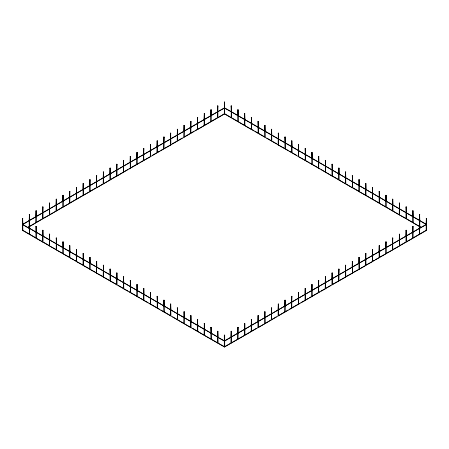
<?xml version="1.0" encoding="UTF-8"?>
<svg xmlns="http://www.w3.org/2000/svg" width="449" height="449" viewBox="0 0 449 449"><rect width="100%" height="100%" fill="white"/><g stroke="black" fill="none" stroke-linecap="round" stroke-linejoin="round"><path stroke-width="0.67" d="M426.146 224.5L426.348 218.556L426.55 230.326L224.5 346.982L22.45 230.326L22.652 218.556L22.854 224.5M29.179 220.959L29.381 214.673L29.583 228.726M35.909 217.075L36.111 210.789L36.111 222.44M42.633 213.191L42.835 206.905L42.835 218.792L42.835 206.905M49.362 209.307L49.564 203.021L49.766 214.79L62.226 207.365M56.091 205.418L56.293 199.132L56.293 210.789M62.821 201.534L63.023 195.248L63.023 207.135L63.023 195.248M69.55 197.65L69.752 191.364L69.752 203.021L75.685 199.592M76.274 193.766L76.476 187.48L76.476 199.132M83.003 189.882L83.205 183.596L83.205 195.483L83.205 183.596M89.733 185.998L89.935 179.712L89.935 191.364L95.867 187.94M96.462 182.114L96.664 175.828L96.664 187.48M103.191 178.231L103.393 171.945L103.393 183.596M109.915 174.341L110.117 168.055L110.117 179.712L116.055 176.289M116.645 170.457L116.847 164.171L116.847 175.828M123.374 166.573L123.576 160.287L123.576 171.945M130.103 162.69L130.305 156.404L130.305 168.055L136.238 164.631M136.833 158.806L137.035 152.52L137.035 164.171M143.557 154.922L143.759 148.636L143.759 160.287M150.286 151.038L150.488 144.752L150.488 156.404M157.015 147.154L157.217 140.868L157.217 152.52M163.745 143.27L163.947 136.979L163.947 148.636M170.474 139.381L170.676 133.095L170.878 144.87L160.776 150.466M177.198 135.497L177.4 129.211L177.4 140.868M183.927 131.613L184.129 125.327L184.129 136.984M190.657 127.729L190.859 121.443L190.859 133.095M197.386 123.845L197.588 117.559L197.588 129.211M204.115 119.962L204.317 113.676L204.317 125.327M210.839 116.078L211.041 109.792L211.041 121.443M217.569 112.194L217.771 105.908L217.771 117.559M421.398 227.587L224.298 113.793L224.5 102.018L224.702 113.793L27.602 227.587M22.854 218.674L22.45 218.674M29.583 214.79L29.179 214.79M36.313 210.907L35.909 210.907M43.037 207.017L42.633 207.017M49.766 203.133L49.362 203.133M56.495 199.249L56.091 199.249M63.225 195.366L62.821 195.366M69.954 191.482L69.55 191.482M76.678 187.598L76.274 187.598M83.407 183.714L83.003 183.714M90.137 179.83L89.733 179.83M96.866 175.941L96.462 175.941M103.596 172.057L103.191 172.057M110.319 168.173L109.915 168.173M117.049 164.289L116.645 164.289M123.778 160.405L123.374 160.405M130.507 156.521L130.103 156.521M137.237 152.638L136.833 152.638M143.961 148.754L143.557 148.754M150.69 144.864L150.286 144.864M157.419 140.98L157.015 140.98M164.149 137.097L163.745 137.097M170.878 133.213L170.474 133.213M177.602 129.329L177.198 129.329M184.331 125.445L183.927 125.445M191.061 121.561L190.657 121.561M197.79 117.677L197.386 117.677M204.519 113.793L204.115 113.793M211.243 109.904L210.839 109.904M217.973 106.02L217.569 106.02M224.702 102.136L224.298 102.136M29.179 222.558L29.583 222.558L29.179 222.558L29.381 234.097L23.449 230.668M231.229 117.559L231.229 105.908L231.431 111.846L237.959 115.618L231.431 111.846M231.431 106.02L231.027 106.02M22.45 230.326L22.854 230.326L22.652 218.556M27.4 227.469L29.381 226.56M42.043 219.017L29.583 226.442M43.43 218.214L49.564 214.903L49.564 203.021M63.612 206.562L69.752 203.251L69.752 191.364M82.408 195.708L76.274 199.249L76.476 187.48M83.8 194.905L89.935 191.6L89.935 179.712M127.729 169.542L116.847 176.059L116.847 164.171M128.914 168.858L130.305 168.291L130.305 156.404M139.403 162.802L136.833 164.289L137.035 152.52M140.593 162.117L150.488 156.639L150.488 144.752M152.267 155.376L156.42 152.98M159.591 151.15L157.015 152.638L157.217 140.868M172.455 143.725L176.609 141.323M182.148 138.124L177.198 140.98L177.4 129.211M193.828 131.383L183.927 137.097L184.129 125.327M195.012 130.698L196.791 129.671M216.979 118.02L197.588 129.447L197.588 117.559M30.173 234.552L36.111 237.981L36.111 226.324L36.313 232.61M237.959 121.443L237.959 109.792L238.161 115.735L244.683 119.501L238.161 115.735M36.313 226.442L35.909 226.442M238.161 109.904L237.757 109.904M29.583 234.21L29.381 214.673M42.835 230.208L42.835 242.095L42.835 230.208L43.037 236.494M244.683 125.327L244.683 113.676L244.885 119.619L251.412 123.385L244.885 119.619M43.037 230.326L42.633 230.326M244.885 113.793L244.481 113.793M238.161 121.561L237.959 109.792M43.632 242.325L49.564 245.749L49.564 234.097L49.766 240.383M251.412 129.211L251.412 117.559L251.614 123.503L258.141 127.269L251.614 123.503M49.766 234.21L49.362 234.21M251.614 117.677L251.21 117.677M244.885 125.445L244.683 113.676M49.564 234.097L49.564 245.979L56.293 249.633L56.293 237.981L56.495 244.267M258.141 133.095L258.141 121.443L258.343 127.387L264.871 131.153L258.343 127.387M56.495 238.093L56.091 238.093M258.343 121.561L257.939 121.561M69.954 252.035L69.752 245.749L69.752 257.4L62.821 253.634L63.023 241.865L63.225 248.151M264.871 136.984L264.871 125.327L265.073 131.271L271.6 135.037L265.073 131.271M63.225 241.983L62.821 241.983M265.073 125.445L264.669 125.445M258.343 133.213L258.141 121.443M271.6 140.868L271.6 129.211L271.802 135.155L278.324 138.926L271.802 135.155M69.954 245.867L69.55 245.867M271.802 129.329L271.398 129.329M63.225 253.634L63.023 241.865M74.697 260.257L76.476 261.284L76.476 249.633L76.678 255.919M288.224 150.466L278.122 144.87L278.324 133.095L278.526 139.038L285.053 142.81L278.526 139.038M76.678 249.751L76.274 249.751M278.526 133.213L278.122 133.213M90.137 263.686L89.935 257.4L89.935 269.058L83.003 265.286L83.205 253.517L83.407 259.803M285.053 148.636L285.053 136.979L285.255 142.922L291.783 146.694L285.255 142.922M83.407 253.634L83.003 253.634M285.255 137.097L284.851 137.097M278.526 144.87L278.324 133.095M291.783 152.52L291.783 140.868L291.985 146.812L298.512 150.578L291.985 146.812M90.137 257.518L89.733 257.518M291.985 140.98L291.581 140.98M83.407 265.286L83.205 253.517M285.255 148.754L285.053 136.979M89.935 257.4L89.935 269.288L96.664 272.941L96.664 261.284L96.866 267.57M298.512 156.404L298.512 144.752L298.714 150.696L305.241 154.462L298.714 150.696M96.866 261.402L96.462 261.402M298.714 144.864L298.31 144.864M116.252 284.251L103.191 276.943L103.393 265.168L103.596 271.46M305.241 160.287L305.241 148.636L305.443 154.579L311.965 158.345L305.443 154.579M103.596 265.286L103.191 265.286M305.443 148.754L305.039 148.754M110.117 280.709L110.117 269.058L110.319 275.344M311.965 164.171L311.965 152.52L312.167 158.463L318.695 162.229L312.167 158.463M110.319 269.17L109.915 269.17M312.167 152.638L311.763 152.638M103.596 276.943L103.393 265.168M305.443 160.405L305.241 148.636M116.847 272.941L116.847 284.829L116.847 272.941L117.049 279.227M312.762 164.631L318.695 168.055L318.695 156.404L318.897 162.347L325.424 166.113L318.897 162.347M117.049 273.059L116.645 273.059M318.897 156.521L318.493 156.521M110.319 280.827L110.117 269.058M127.931 290.991L123.374 288.595L123.576 276.825L123.778 283.111M325.424 171.945L325.424 160.287L325.626 166.231L332.153 170.003L325.626 166.231M123.778 276.943L123.374 276.943M325.626 160.405L325.222 160.405M130.305 292.361L130.305 280.709L130.507 286.995M332.153 175.828L332.153 164.171L332.355 170.115L338.883 173.886L332.355 170.115M130.507 280.827L130.103 280.827M332.355 164.289L331.951 164.289M123.778 288.595L123.576 276.825M325.626 172.057L325.424 160.287M139.605 297.732L136.833 296.362L137.035 284.593L137.237 290.879M332.945 176.289L338.883 179.712L338.883 168.055L339.085 173.999L345.607 177.77L339.085 173.999M137.237 284.711L136.833 284.711M339.085 168.173L338.681 168.173M130.507 292.479L130.305 280.709M148.114 302.648L143.557 300.246L143.759 288.477L143.961 294.763M345.607 183.596L345.607 171.945L345.809 177.888L352.336 181.654L345.809 177.888M143.961 288.595L143.557 288.595M345.809 172.057L345.404 172.057M137.237 296.362L137.035 284.593M150.488 304.018L150.488 292.361L150.69 298.647M352.336 187.48L352.336 175.828L352.538 181.772L359.065 185.538L352.538 181.772M150.69 292.479L150.286 292.479M352.538 175.941L352.134 175.941M143.961 300.246L143.759 288.477M345.809 183.714L345.607 171.945M157.217 307.902L157.217 296.245L157.419 302.536M353.133 187.94L359.065 191.364L359.065 179.712L359.267 185.656L365.795 189.422L359.267 185.656M157.419 296.362L157.015 296.362M359.267 179.83L358.863 179.83M150.69 304.136L150.488 292.361M163.947 311.786L163.947 300.134L164.149 306.42M365.795 183.596L365.997 195.366L365.593 195.366L365.795 183.596L365.997 189.54L372.524 193.306L365.997 189.54M164.149 300.246L163.745 300.246M365.997 183.714L365.593 183.714M157.419 308.02L157.217 296.245M170.676 315.669L170.676 304.018L170.878 310.304M372.524 199.132L372.524 187.48L372.726 193.424L379.248 197.19L372.726 193.424M170.878 304.13L170.474 304.13M372.726 187.598L372.322 187.598M164.149 311.903L163.947 300.134M177.4 319.553L177.4 307.902L177.602 314.188M373.315 199.592L379.248 203.021L379.248 191.364L379.45 197.307L385.977 201.079L379.45 197.307M177.602 308.02L177.198 308.02M379.45 191.482L379.046 191.482M172.657 316.814L183.927 323.555L184.129 311.786L184.331 318.072M385.977 195.248L386.179 207.017L385.775 207.017L385.977 195.248L386.179 201.191L392.707 204.963L386.179 201.191M184.331 311.903L183.927 311.903M386.179 195.366L385.775 195.366M177.602 319.671L177.4 307.902M190.859 327.321L190.859 315.669L191.061 321.955M392.707 210.789L392.707 199.132L392.909 205.075L399.436 208.847L392.909 205.075M191.061 315.787L190.657 315.787M392.909 199.249L392.505 199.249M197.588 331.21L197.588 319.553L197.79 326.524M386.774 207.365L399.234 214.79L399.436 203.021L399.638 208.965L406.165 212.731L399.638 208.965M197.79 319.671L197.386 319.671M399.638 203.133L399.234 203.133M392.909 210.907L392.707 199.132M192.84 328.466L204.115 335.207L204.317 323.437L204.519 329.723M406.165 206.905L406.367 218.674L405.963 218.674L406.165 206.905L406.367 212.848L412.889 216.614L406.367 212.848M204.519 323.555L204.115 323.555M406.367 207.017L405.963 207.017M197.79 331.323L197.588 319.553M211.041 338.978L211.041 327.321L211.243 333.607M412.889 222.44L412.889 210.789L413.091 216.732L419.619 220.498L413.091 216.732M211.243 327.439L210.839 327.439M413.091 210.907L412.687 210.907M217.771 342.862L217.771 331.21L217.973 337.496M419.417 228.384L412.889 232.15L419.417 228.384L419.619 214.673L419.821 220.616L426.348 224.382L419.619 228.266L426.348 224.618L419.821 220.616M217.973 331.323L217.569 331.323M419.821 214.79L419.417 214.79M211.243 339.096L211.041 327.321M413.091 222.558L412.889 210.789M244.481 329.381L237.959 333.152L244.481 329.381L244.683 323.437L244.683 335.324L224.298 346.864L224.298 335.207L224.702 335.207L224.702 346.864L204.317 335.324L204.317 323.437M231.027 337.154L224.702 341.038L217.771 337.266L224.298 341.038L231.027 337.154L231.229 331.21L231.229 342.862M237.757 333.265L231.229 337.036L237.757 333.265L237.959 327.321L237.959 338.978M251.21 325.497L244.683 329.269L251.21 325.497L251.412 319.553L251.412 331.21M257.939 321.613L251.412 325.379L257.939 321.613L258.141 315.669L258.141 327.321M264.669 317.729L258.141 321.495L264.669 317.729L264.871 311.786L265.073 323.555L276.343 316.814M271.398 313.845L264.871 317.611L271.398 313.845L271.6 307.902L271.6 319.553M278.122 309.962L271.6 313.728L278.122 309.962L278.324 304.018L278.324 315.669M284.851 306.078L278.324 309.844L284.851 306.078L285.053 300.134L285.053 311.786M291.581 302.188L285.053 305.96L291.581 302.188L291.783 296.245L291.783 307.902M298.31 298.304L291.783 302.076L298.31 298.304L298.512 292.361L298.512 304.018M305.039 294.421L298.512 298.192L305.039 294.421L305.241 288.477L305.443 300.246L300.886 302.648M311.763 290.537L305.241 294.303L311.763 290.537L311.965 284.593L312.167 296.362L309.395 297.732M318.493 286.653L311.965 290.419L318.493 286.653L318.695 280.709L318.695 292.361M325.222 282.769L318.695 286.535L325.222 282.769L325.424 276.825L325.626 288.595L321.069 290.991M331.951 278.885L325.424 282.651L331.951 278.885L332.153 272.941L332.355 284.711L331.951 284.711L332.153 272.941M338.681 275.001L332.153 278.767L338.681 275.001L338.883 269.058L338.883 280.709M345.404 271.112L338.883 274.883L345.404 271.112L345.607 265.168L345.809 276.943L332.748 284.251M352.134 267.228L345.607 271L352.134 267.228L352.336 261.284L352.336 272.941L359.065 269.288L359.065 257.4L358.863 263.344L352.336 267.116L358.863 263.344M365.593 259.46L359.065 263.226L365.593 259.46L365.795 253.517L365.997 265.286L359.267 269.17L359.065 257.4M372.322 255.576L365.795 259.342L372.322 255.576L372.524 249.633L372.524 261.284L374.303 260.257M379.046 251.693L372.524 255.459L379.046 251.693L379.248 245.749L379.248 257.4L386.179 253.634L385.977 241.865L385.775 247.809L379.248 251.575L385.775 247.809M392.505 243.925L385.977 247.691L392.505 243.925L392.707 237.981L392.707 249.633L399.436 245.979L399.436 234.097L399.234 240.035L392.707 243.807L399.234 240.035M405.963 236.152L399.436 239.923L405.963 236.152L406.165 230.208L406.367 241.983L405.963 241.983L406.165 230.208M412.687 232.268L406.165 236.039L412.687 232.268L412.889 226.324L412.889 237.981L418.827 234.552M224.702 335.207L224.298 335.207M231.431 331.323L231.027 331.323M238.161 327.439L237.757 327.439M256.16 328.466L244.885 335.207L244.885 323.555L244.481 323.555M251.614 319.671L251.21 319.671M258.343 315.787L257.939 315.787M265.073 311.903L264.669 311.903M271.802 308.02L271.398 308.02M278.526 304.13L278.122 304.13M285.255 300.246L284.851 300.246M291.985 296.362L291.581 296.362M298.714 292.479L298.31 292.479M305.443 288.595L305.039 288.595M312.167 284.711L311.763 284.711M318.897 280.827L318.493 280.827M325.626 276.943L325.222 276.943M332.355 273.059L331.951 273.059M339.085 269.17L338.681 269.17M345.809 265.286L345.404 265.286M352.538 261.402L352.134 261.402M359.267 257.518L358.863 257.518M365.997 253.634L365.593 253.634M372.726 249.751L372.322 249.751M379.45 245.867L379.046 245.867M386.179 241.983L385.775 241.983M392.909 238.093L392.505 238.093M405.368 242.325L399.436 245.749L399.638 234.21L399.234 234.21M406.367 230.326L405.963 230.326M413.091 226.442L412.687 226.442M419.821 222.558L419.417 222.558L419.821 222.558L419.619 234.097L425.551 230.668M426.55 218.674L426.146 218.674M419.417 226.442L406.957 219.017M217.973 342.98L217.771 331.21M419.619 226.56L421.6 227.469M288.022 310.074L278.122 315.787L278.324 304.018M289.207 309.389L299.696 303.333M305.831 299.792L308.205 298.417M312.56 295.902L319.884 291.676M326.019 288.135L330.761 285.396M346.201 276.483L352.336 273.172L352.336 261.284M366.39 264.826L372.524 261.52L372.524 249.633M375.487 259.573L379.248 257.636L379.248 245.749M386.572 253.174L392.707 249.869L392.707 237.981M406.755 241.523L412.889 238.211L412.889 226.324M232.021 118.02L251.412 129.447L251.412 117.559M252.209 129.671L253.988 130.698M255.172 131.383L265.073 137.097L264.871 125.327M266.852 138.124L271.802 140.98L271.6 129.211M272.391 141.323L276.545 143.725M289.409 151.15L291.985 152.638L291.783 140.868M292.58 152.98L296.733 155.376M308.407 162.117L298.512 156.639L298.512 144.752M309.597 162.802L312.167 164.289L311.965 152.52M320.086 168.858L318.695 168.291L318.695 156.404M321.271 169.542L332.153 176.059L332.153 164.171M365.2 194.905L359.065 191.6L359.065 179.712M366.592 195.708L372.726 199.249L372.524 187.48M385.388 206.562L379.248 203.251L379.248 191.364M405.57 218.214L399.436 214.903L399.436 203.021M426.55 230.326L426.146 230.326L426.348 218.556M419.417 234.21L419.619 214.673M210.839 121.561L211.041 109.792M204.115 125.445L204.317 113.676M190.657 133.213L190.859 121.443M385.775 253.634L385.977 241.865M170.474 144.87L170.676 133.095M163.745 148.754L163.947 136.979M365.593 265.286L365.795 253.517M143.557 160.405L143.759 148.636M345.404 276.943L345.607 265.168M338.681 280.827L338.883 269.058M123.374 172.057L123.576 160.287M325.222 288.595L325.424 276.825M318.493 292.479L318.695 280.709M311.763 296.362L311.965 284.593M103.191 183.714L103.393 171.945M305.039 300.246L305.241 288.477M298.31 304.136L298.512 292.361M291.581 308.02L291.783 296.245M284.851 311.903L285.053 300.134M271.398 319.671L271.6 307.902M56.091 210.907L56.293 199.132M251.21 331.323L251.412 319.553M35.909 222.558L36.111 210.789M237.757 339.096L237.959 327.321M231.027 342.98L231.229 331.21M42.245 241.523L36.111 238.211L36.111 226.324M62.428 253.174L56.293 249.869L56.293 237.981M73.513 259.573L69.752 257.636L69.752 245.749M82.61 264.826L76.476 261.52L76.476 249.633M102.799 276.483L96.664 273.172L96.664 261.284M118.239 285.396L122.981 288.135M129.116 291.676L136.44 295.902M140.795 298.417L143.169 299.792M149.304 303.333L159.793 309.389M160.978 310.074L170.878 315.787L170.676 304.018M352.336 175.828L352.336 187.716L338.883 179.942L338.883 168.055M264.871 311.786L264.871 323.673L258.141 327.557L258.141 315.669M231.229 105.908L231.431 117.677L224.5 113.676L217.771 117.79L217.771 105.908M224.5 102.018L224.5 113.906M224.5 335.094L224.5 346.982M190.859 315.669L190.859 327.557L184.129 323.673L184.129 311.786M110.117 168.055L110.117 179.942L96.664 187.716L96.664 175.828M29.179 220.616L22.652 224.382L29.179 228.384L22.652 224.618L29.179 220.616M35.909 216.732L29.381 220.498L35.909 216.732M42.633 212.848L36.111 216.614L42.633 212.848M49.362 208.965L42.835 212.731L49.362 208.965M56.091 205.075L49.564 208.847L56.091 205.075M62.821 201.191L56.293 204.963L62.821 201.191M69.55 197.307L63.023 201.079L69.55 197.307M76.274 193.424L69.752 197.19L76.274 193.424M83.003 189.54L76.476 193.306L83.003 189.54M89.733 185.656L83.205 189.422L89.733 185.656M96.462 181.772L89.935 185.538L96.462 181.772M103.191 177.888L96.664 181.654L103.191 177.888M109.915 173.999L103.393 177.77L109.915 173.999M116.645 170.115L110.117 173.886L116.645 170.115M123.374 166.231L116.847 170.003L123.374 166.231M130.103 162.347L123.576 166.113L130.103 162.347M136.833 158.463L130.305 162.229L136.833 158.463M143.557 154.579L137.035 158.345L143.557 154.579M150.286 150.696L143.759 154.462L150.286 150.696M157.015 146.812L150.488 150.578L157.015 146.812M163.745 142.922L157.217 146.694L163.745 142.922M170.474 139.038L163.947 142.81L170.474 139.038M177.198 135.155L170.676 138.926L177.198 135.155M183.927 131.271L177.4 135.037L183.927 131.271M190.657 127.387L184.129 131.153L190.657 127.387M197.386 123.503L190.859 127.269L197.386 123.503M204.115 119.619L197.588 123.385L204.115 119.619M210.839 115.735L204.317 119.501L210.839 115.735M217.569 111.846L211.041 115.618L217.569 111.846M224.298 107.962L217.771 111.734L224.702 107.962L231.229 111.734L224.298 107.962M29.583 228.384L36.111 232.15L29.583 228.384M36.313 232.268L42.835 236.039L36.313 232.268M43.037 236.152L49.564 239.923L43.037 236.152M49.766 240.035L56.293 243.807L49.766 240.035M56.495 243.925L63.023 247.691L56.495 243.925M63.225 247.809L69.752 251.575L63.225 247.809M69.954 251.693L76.476 255.459L69.954 251.693M76.678 255.576L83.205 259.342L76.678 255.576M83.407 259.46L89.935 263.226L83.407 259.46M90.137 263.344L96.664 267.116L90.137 263.344M96.866 267.228L103.393 271L96.866 267.228M103.596 271.112L110.117 274.883L103.596 271.112M110.319 275.001L116.847 278.767L110.319 275.001M117.049 278.885L123.576 282.651L117.049 278.885M123.778 282.769L130.305 286.535L123.778 282.769M130.507 286.653L137.035 290.419L130.507 286.653M137.237 290.537L143.759 294.303L137.237 290.537M143.961 294.421L150.488 298.192L143.961 294.421M150.69 298.304L157.217 302.076L150.69 298.304M157.419 302.188L163.947 305.96L157.419 302.188M164.149 306.078L170.676 309.844L164.149 306.078M170.878 309.962L177.4 313.728L170.878 309.962M177.602 313.845L184.129 317.611L177.602 313.845M184.331 317.729L190.859 321.495L184.331 317.729M191.061 321.613L197.588 325.379L191.061 321.613M197.79 325.497L204.317 329.269L197.79 325.497M204.519 329.381L211.041 333.152L204.519 329.381M211.243 333.265L217.771 337.036L211.243 333.265"/></g></svg>
